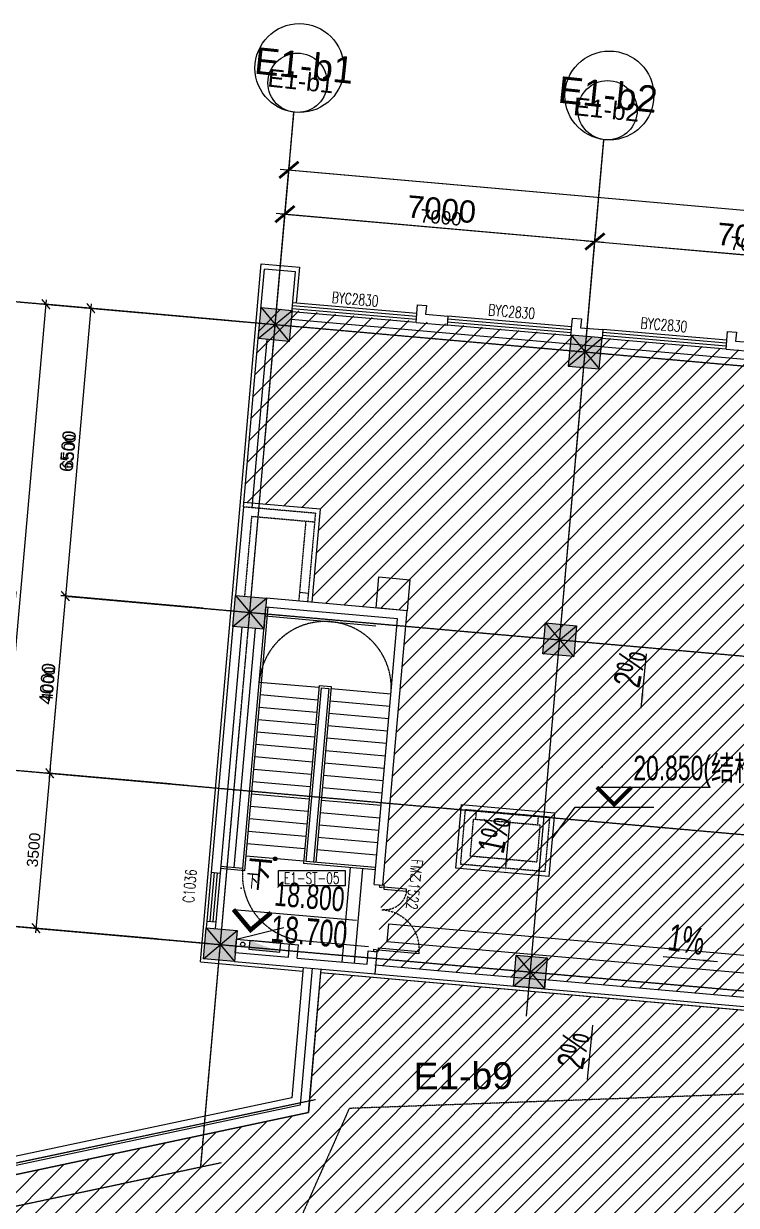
# Model space of a CAD drawing. Header units: millimetres. Extents: x -39175 to 150737, y -15023 to 140542.
# Drawn here: x 16803 to 32836, y 38347 to 64926 of the extents above; entities that cross this region are included whole.
import ezdxf
from ezdxf.enums import TextEntityAlignment as Align

# ---------------------------------------------------------------- set-up
doc = ezdxf.new("R2010")
doc.units = ezdxf.units.MM
doc.header["$LTSCALE"] = 10
for name, pattern in [('DASH', [0.35, 0.25, -0.1]), ('E-RG-1F$0$$0$DOTE', [2.42, 2, -0.2, 0.02, -0.2]), ('E1-RI-5F$0$DASH', [0.35, 0.25, -0.1]), ('E1-RV-5F$0$DASH', [0.35, 0.25, -0.1]), ('E1-RV-5F$0$DASHED2', [0.375, 0.25, -0.125]), ('XRE2$0$HIDDEN', [0.375, 0.25, -0.125])]:
    doc.linetypes.add(name, pattern=pattern)
for name, color, linetype in [('A—墙体', 7, 'Continuous'), ('A—文字索引', 40, 'Continuous'), ('A—楼梯、电梯、栏杆', 50, 'Continuous'), ('A—设备管丼、主管符号', 50, 'Continuous'), ('A—轴线、尺寸', 1, 'Continuous'), ('A—门窗', 135, 'Continuous'), ('E1-RI-5F$0$A-ROOF-DRAN', 175, 'Continuous'), ('E1-RI-5F$0$A-SYMB-DOOR', 13, 'Continuous'), ('E1-RI-5F$0$A-SYMB-DOOR1', 4, 'Continuous'), ('E1-RI-5F$0$A-WALL', 7, 'Continuous'), ('E1-RV-5F$0$A-SYMB', 4, 'Continuous'), ('E1-RV-5F$0$A-SYMB-NUMB-T', 4, 'Continuous'), ('E1-RV-5F$0$J－结构看线', 153, 'Continuous'), ('E1-RV-5F$0$WRV-1-01-N1$0$AUDIT_D_120618114340-341', 1, 'Continuous'), ('I—平面—填充03(灰度)', 250, 'Continuous'), ('I—平面—文字', 40, 'Continuous'), ('I—平面—文字（放大1：100）', 40, 'XRE2$0$HIDDEN'), ('I—平面—标高', 40, 'Continuous'), ('I—平面—消防设施', 10, 'Continuous'), ('I—平面—装饰面层线', 192, 'Continuous'), ('I—平面—门', 22, 'Continuous'), ('轴线100', 1, 'Continuous')]:
    doc.layers.add(name, color=color, linetype=linetype)
doc.layers.add('E1-RV-5F$0$A-DOOR', color=32, linetype='Continuous', lineweight=5)
doc.styles.add('ARIAL', font='arial.ttf')
doc.styles.add('E1-RI-5F$0$$4$XD2008', font='SIMYOU.TTF', dxfattribs={"width": 0.7})
doc.styles.add('E1-RI-5F$0$ECADI-TXT', font='simplex.shx', dxfattribs={"bigfont": 'hztxt.shx'})
doc.styles.add('E1-RI-5F$0$Standard', font='arial.ttf')
doc.styles.add('E1-RI-5F$0$XD2008', font='SIMYOU.TTF', dxfattribs={"width": 0.7})
doc.styles.add('E1-RV-5F$0$ECADI-TXT', font='simplex.shx', dxfattribs={"bigfont": 'hztxt.shx'})
doc.styles.add('XD2008', font='SIMYOU.TTF', dxfattribs={"width": 0.7, "height": 600})
doc.dimstyles.new('200', dxfattribs={"dimscale": 200, "dimtxt": 2.5, "dimasz": 2, "dimexe": 1, "dimexo": 1, "dimgap": 0.8, "dimtad": 1, "dimdec": 0, "dimdsep": 46, "dimtxsty": 'ARIAL', "dimblk1": 'ARCHTICK', "dimblk2": 'ARCHTICK', "dimsah": 1, "dimcen": -0.9, "dimdle": 1, "dimclrd": 256, "dimclre": 256, "dimclrt": 40, "dimaunit": 1, "dimadec": 0, "dimazin": 0, "dimtfac": 0.35, "dimtdec": 0, "dimtix": 1, "dimtmove": 2, "dimatfit": 3, "dimldrblk": 'ARCHTICK', "dimfxl": 0, "dimtvp": 0.8, "dimtolj": 1, "dimtzin": 0, "dimarcsym": 0})
doc.dimstyles.new('副本 100', dxfattribs={"dimscale": 100, "dimtxt": 2.5, "dimasz": 2, "dimexe": 1, "dimexo": 1, "dimgap": 0.8, "dimtad": 1, "dimdec": 0, "dimdsep": 46, "dimtxsty": 'ARIAL', "dimblk1": 'ARCHTICK', "dimblk2": 'ARCHTICK', "dimsah": 1, "dimcen": -0.9, "dimdle": 1, "dimclrd": 256, "dimclre": 256, "dimclrt": 40, "dimaunit": 1, "dimadec": 0, "dimazin": 0, "dimtfac": 0.35, "dimtdec": 0, "dimtix": 1, "dimtmove": 2, "dimatfit": 3, "dimldrblk": 'ARCHTICK', "dimfxl": 0, "dimtvp": 0.8, "dimtolj": 1, "dimtzin": 0, "dimarcsym": 0})

# ---------------------------------------------------------------- blocks, each defined once
blk = doc.blocks.new('E1-RV-5F$0$ECADI-TAG-CODE')
at = {"layer": 'E1-RV-5F$0$A-SYMB-NUMB-T', "color": 1}
blk.add_lwpolyline([(0, 3.5), (15, 3.5), (15, 0), (0, 0)], close=True, dxfattribs=at)
at = {"layer": 'E1-RV-5F$0$A-SYMB-NUMB-T', "style": 'E1-RV-5F$0$ECADI-TXT', "width": 0.7}
blk.add_attdef('CODE', text='', height=2.5, dxfattribs=at).set_placement((7.5, 1.75), align=Align.MIDDLE_CENTER)
blk = doc.blocks.new('E1-RV-5F$0$m1500')
at = {"layer": 'I—平面—门'}
for p, q in [((11840495, -6201812), (11840533, -6201812)), ((11840495, -6201812), (11840495, -6201912)), ((11840495, -6201912), (11840545, -6201912)), ((11840533, -6201862), (11840533, -6201812)), ((11840533, -6201862), (11840545, -6201862)), ((11840545, -6201912), (11840545, -6201862)), ((11841958, -6201862), (11841945, -6201862)), ((11841945, -6201912), (11841945, -6201862)), ((11841995, -6201912), (11841945, -6201912)), ((11841958, -6201862), (11841958, -6201812)), ((11841995, -6201812), (11841958, -6201812)), ((11841995, -6201812), (11841995, -6201912))]:
    blk.add_line(p, q, dxfattribs=at)
for points in [[(11840533, -6200900), (11840533, -6201812), (11840583, -6201812), (11840583, -6200900)], [(11841958, -6201299), (11841958, -6201812), (11841908, -6201812), (11841908, -6201299)]]:
    blk.add_lwpolyline(points, close=True, dxfattribs=at)
at = {"layer": 'I—平面—门', "color": 8, "linetype": 'DASH', "ltscale": 20}
for centre, radius, start, end in [((11840558, -6201787), 888, 358.3865, 88.3865), ((11841933, -6201787), 489, 92.9807, 182.9807)]:
    blk.add_arc(centre, radius, start, end, dxfattribs=at)
blk = doc.blocks.new('E1-RV-5F$0$3')
at = {"layer": 'E1-RV-5F$0$WRV-1-01-N1$0$AUDIT_D_120618114340-341'}
h = blk.add_hatch(color=256, dxfattribs=at)
edge = h.paths.add_edge_path()
edge.add_arc((10773785, -7567737), 20, 138.7891, 318.7891, ccw=False)
edge.add_arc((10773785, -7567737), 20, -41.2109, 138.7891, ccw=False)
blk.add_lwpolyline([(10773800, -7567750, -1), (10773770, -7567724, -1)], format="xyb", close=True, dxfattribs=at)
blk = doc.blocks.new('E-COLS-F5')
at = {"layer": 'I—平面—填充03(灰度)'}
for points in [[(11731058, -6148406), (11731755, -6148468), (11731693, -6149165), (11730996, -6149103)], [(11738030, -6149023), (11738728, -6149084), (11738666, -6149782), (11737969, -6149720)], [(11730485, -6154881), (11731183, -6154943), (11731121, -6155640), (11730424, -6155578)], [(11737458, -6155497), (11738155, -6155559), (11738094, -6156256), (11737396, -6156195)], [(11729825, -6162352), (11730522, -6162413), (11730460, -6163111), (11729763, -6163049)], [(11736798, -6162968), (11737495, -6163030), (11737433, -6163727), (11736736, -6163666)]]:
    blk.add_hatch(color=18, dxfattribs=at).paths.add_polyline_path(points)
at = {"layer": 'A—墙体'}
for points in [[(11731058, -6148406), (11731755, -6148468), (11731693, -6149165), (11730996, -6149103)], [(11730485, -6154881), (11731183, -6154943), (11731121, -6155640), (11730424, -6155578)], [(11737458, -6155497), (11738155, -6155559), (11738094, -6156256), (11737396, -6156195)], [(11729825, -6162352), (11730522, -6162413), (11730460, -6163111), (11729763, -6163049)], [(11736798, -6162968), (11737495, -6163030), (11737433, -6163727), (11736736, -6163666)]]:
    blk.add_lwpolyline(points, close=True, dxfattribs=at)
blk = doc.blocks.new('E1-RI-5F$0$ECADI-TAG-DOOR')
blk = doc.blocks.new('E1-RI-5F$0$XFX-BX')
blk.add_lwpolyline([(0, 0), (0, 200), (700, 200), (700, 0)], close=True)
blk.add_solid([(0, 0), (0, 0), (700, 0), (700, 200)])
blk = doc.blocks.new('E1-RI-5F$0$ECADI-TAG-HGHT（国标）')
at = {"color": 1}
blk.add_line((-2.12, 2.12), (11.77, 2.12), dxfattribs=at)
at = {"color": 1, "const_width": 0.5}
blk.add_lwpolyline([(-2.12, 2.12), (0, 0), (2.12, 2.12)], dxfattribs=at)
at = {"color": 1}
blk.add_point((-1.48, 4.6), dxfattribs=at)
at = {"style": 'E1-RI-5F$0$XD2008', "width": 0.7}
blk.add_attdef('FL', text='', height=3, dxfattribs=at).set_placement((-2.69, 2.97), align=Align.RIGHT)
for tag, p in [('F.F.L.', (2.28, 2.97)), ('T.O.S.', (2.28, -1.1))]:
    blk.add_attdef(tag, p, '', height=3, dxfattribs=at)
blk = doc.blocks.new('E1-RI-5F$0$$0$ECADI-TAG-HGHT_国标_')
at = {"color": 1}
blk.add_line((-2.12, 2.12), (11.77, 2.12), dxfattribs=at)
at = {"color": 1, "const_width": 0.5}
blk.add_lwpolyline([(-2.12, 2.12), (0, 0), (2.12, 2.12)], dxfattribs=at)
at = {"color": 1}
blk.add_point((-1.48, 4.6), dxfattribs=at)
at = {"style": 'E1-RI-5F$0$$4$XD2008', "width": 0.7}
blk.add_attdef('FL', text='', height=3, dxfattribs=at).set_placement((-2.69, 2.97), align=Align.RIGHT)
for tag, p in [('F.F.L.', (2.28, 2.97)), ('T.O.S.', (2.28, -1.1))]:
    blk.add_attdef(tag, p, '', height=3, dxfattribs=at)
blk = doc.blocks.new('E1-RI-5F$0$$DDT_AUDIT_GENERATED_(0)')
at = {"style": 'E1-RI-5F$0$Standard'}
blk.add_text('$DDT_AUDIT_GENERATED_(0)', height=1, dxfattribs=at).set_placement((0, 0))
blk = doc.blocks.new('_ArchTick')
at = {"color": 0, "linetype": 'ByBlock', "const_width": 0.15}
blk.add_lwpolyline([(-0.5, -0.5), (0.5, 0.5)], dxfattribs=at)
blk = doc.blocks.new('*D4616')
at = {"layer": 'A—轴线、尺寸', "linetype": 'ByBlock', "lineweight": -2}
for p, q in [((22258, 55862), (22698, 60842)), ((22482, 60660), (29853, 60008)), ((29231, 55245), (29671, 60225))]:
    blk.add_line(p, q, dxfattribs=at)
at = {"layer": 'Defpoints', "color": 0, "linetype": 'ByBlock'}
for p in [(29654, 60026), (22241, 55662), (29213, 55046)]:
    blk.add_point(p, dxfattribs=at)
at = {"layer": 'A—轴线、尺寸', "linetype": 'ByBlock', "lineweight": -2, "xscale": 400, "yscale": 400, "zscale": 400}
for p, rotation in [((22681, 60642), 174.9478286030163), ((29654, 60026), 354.9478286030162)]:
    blk.add_blockref('_ArchTick', p, dxfattribs=dict(at, rotation=rotation))
at = {"layer": 'A—轴线、尺寸', "color": 40, "linetype": 'ByBlock', "insert": (26204, 60748), "char_height": 500, "attachment_point": 5, "rotation": 354.9478, "style": 'ARIAL'}
blk.add_mtext('\\A1;7000', dxfattribs=at)
blk = doc.blocks.new('*D4637')
at = {"layer": 'A—轴线、尺寸', "linetype": 'ByBlock', "lineweight": -2}
for p, q in [((29231, 55245), (29671, 60225)), ((29454, 60044), (36826, 59392)), ((36204, 54629), (36644, 59609))]:
    blk.add_line(p, q, dxfattribs=at)
at = {"layer": 'Defpoints', "color": 0, "linetype": 'ByBlock'}
for p in [(36626, 59410), (29213, 55046), (36186, 54429)]:
    blk.add_point(p, dxfattribs=at)
at = {"layer": 'A—轴线、尺寸', "linetype": 'ByBlock', "lineweight": -2, "xscale": 400, "yscale": 400, "zscale": 400}
for p, rotation in [((29654, 60026), 174.9478286030163), ((36626, 59410), 354.9478286030162)]:
    blk.add_blockref('_ArchTick', p, dxfattribs=dict(at, rotation=rotation))
at = {"layer": 'A—轴线、尺寸', "color": 40, "linetype": 'ByBlock', "insert": (33177, 60132), "char_height": 500, "attachment_point": 5, "rotation": 354.9478, "style": 'ARIAL'}
blk.add_mtext('\\A1;7000', dxfattribs=at)
blk = doc.blocks.new('*D4643')
at = {"layer": 'A—轴线、尺寸', "linetype": 'ByBlock', "lineweight": -2}
for p, q in [((22216, 55363), (22788, 61838)), ((22571, 61656), (68293, 57614)), ((67539, 51356), (68111, 57831))]:
    blk.add_line(p, q, dxfattribs=at)
at = {"layer": 'Defpoints', "color": 0, "linetype": 'ByBlock'}
for p in [(68093, 57632), (22198, 55164), (67521, 51157)]:
    blk.add_point(p, dxfattribs=at)
at = {"layer": 'A—轴线、尺寸', "linetype": 'ByBlock', "lineweight": -2, "xscale": 400, "yscale": 400, "zscale": 400}
for p, rotation in [((22770, 61638), 174.9478286030163), ((68093, 57632), 354.9478286030162)]:
    blk.add_blockref('_ArchTick', p, dxfattribs=dict(at, rotation=rotation))
at = {"layer": 'A—轴线、尺寸', "color": 40, "linetype": 'ByBlock', "insert": (45468, 60049), "char_height": 500, "attachment_point": 5, "rotation": 354.9478, "style": 'ARIAL'}
blk.add_mtext('\\A1;45500', dxfattribs=at)
blk = doc.blocks.new('*D4691')
at = {"layer": 'A—轴线、尺寸', "linetype": 'ByBlock', "lineweight": -2}
for p, q in [((17399, 48166), (17073, 44480)), ((20109, 47826), (17291, 48075)), ((19801, 44340), (16982, 44589))]:
    blk.add_line(p, q, dxfattribs=at)
at = {"layer": 'Defpoints', "color": 0, "linetype": 'ByBlock'}
for p in [(20208, 47817), (17082, 44580), (19900, 44331)]:
    blk.add_point(p, dxfattribs=at)
at = {"layer": 'A—轴线、尺寸', "linetype": 'ByBlock', "lineweight": -2, "xscale": 200, "yscale": 200, "zscale": 200}
for p, rotation in [((17390, 48066), 84.947828603856), ((17082, 44580), 264.947828603856)]:
    blk.add_blockref('_ArchTick', p, dxfattribs=dict(at, rotation=rotation))
at = {"layer": 'A—轴线、尺寸', "color": 40, "linetype": 'ByBlock', "insert": (17029, 46341), "char_height": 250, "attachment_point": 5, "rotation": 84.9478, "style": 'ARIAL'}
blk.add_mtext('\\A1;3500', dxfattribs=at)
blk = doc.blocks.new('*D4692')
at = {"layer": 'A—轴线、尺寸', "linetype": 'ByBlock', "lineweight": -2}
for p, q in [((17312, 58714), (16062, 44570)), ((22163, 58185), (17204, 58624)), ((20930, 44240), (15971, 44678))]:
    blk.add_line(p, q, dxfattribs=at)
at = {"layer": 'Defpoints', "color": 0, "linetype": 'ByBlock'}
for p in [(22263, 58176), (16071, 44669), (21030, 44231)]:
    blk.add_point(p, dxfattribs=at)
at = {"layer": 'A—轴线、尺寸', "linetype": 'ByBlock', "lineweight": -2, "xscale": 200, "yscale": 200, "zscale": 200}
for p, rotation in [((17304, 58615), 84.947828603856), ((16071, 44669), 264.947828603856)]:
    blk.add_blockref('_ArchTick', p, dxfattribs=dict(at, rotation=rotation))
at = {"layer": 'A—轴线、尺寸', "color": 40, "linetype": 'ByBlock', "insert": (16480, 51660), "char_height": 250, "attachment_point": 5, "rotation": 84.9478, "style": 'ARIAL'}
blk.add_mtext('\\A1;14000', dxfattribs=at)
blk = doc.blocks.new('*D4732')
at = {"layer": 'A—轴线、尺寸', "linetype": 'ByBlock', "lineweight": -2}
for p, q in [((18324, 58625), (17734, 51951)), ((21417, 58251), (18215, 58534)), ((20844, 51776), (17643, 52060))]:
    blk.add_line(p, q, dxfattribs=at)
at = {"layer": 'Defpoints', "color": 0, "linetype": 'ByBlock'}
for p in [(21516, 58242), (17742, 52051), (20944, 51768)]:
    blk.add_point(p, dxfattribs=at)
at = {"layer": 'A—轴线、尺寸', "linetype": 'ByBlock', "lineweight": -2, "xscale": 200, "yscale": 200, "zscale": 200}
for p, rotation in [((18315, 58525), 84.947828603856), ((17742, 52051), 264.947828603856)]:
    blk.add_blockref('_ArchTick', p, dxfattribs=dict(at, rotation=rotation))
at = {"layer": 'A—轴线、尺寸', "color": 40, "linetype": 'ByBlock', "insert": (17822, 55306), "char_height": 250, "attachment_point": 5, "rotation": 84.9478, "style": 'ARIAL'}
blk.add_mtext('\\A1;6500', dxfattribs=at)
blk = doc.blocks.new('*D4733')
at = {"layer": 'A—轴线、尺寸', "linetype": 'ByBlock', "lineweight": -2}
for p, q in [((17751, 52150), (17381, 47967)), ((20844, 51776), (17643, 52060)), ((20492, 47792), (17291, 48075))]:
    blk.add_line(p, q, dxfattribs=at)
at = {"layer": 'Defpoints', "color": 0, "linetype": 'ByBlock'}
for p in [(20944, 51768), (17390, 48066), (20592, 47783)]:
    blk.add_point(p, dxfattribs=at)
at = {"layer": 'A—轴线、尺寸', "linetype": 'ByBlock', "lineweight": -2, "xscale": 200, "yscale": 200, "zscale": 200}
for p, rotation in [((17742, 52051), 84.947828603856), ((17390, 48066), 264.947828603856)]:
    blk.add_blockref('_ArchTick', p, dxfattribs=dict(at, rotation=rotation))
at = {"layer": 'A—轴线、尺寸', "color": 40, "linetype": 'ByBlock', "insert": (17360, 50077), "char_height": 250, "attachment_point": 5, "rotation": 84.9478, "style": 'ARIAL'}
blk.add_mtext('\\A1;4000', dxfattribs=at)
blk = doc.blocks.new('*D4813')
at = {"layer": 'Defpoints', "color": 0}
for p in [(-225760, 63052), (-233174, 58688), (-226201, 58071)]:
    blk.add_point(p, dxfattribs=at)
at = {"layer": '轴线100', "lineweight": -2}
for p, q in [((-233165, 58788), (-232724, 63768)), ((-232833, 63677), (-225661, 63043)), ((-226192, 58171), (-225752, 63151))]:
    blk.add_line(p, q, dxfattribs=at)
at = {"layer": '轴线100', "lineweight": -2, "xscale": 200, "yscale": 200, "zscale": 200}
for p, rotation in [((-232733, 63668), 174.9478286061548), ((-225760, 63052), 354.9478286061549)]:
    blk.add_blockref('_ArchTick', p, dxfattribs=dict(at, rotation=rotation))
at = {"layer": '轴线100', "color": 40, "insert": (-229226, 63592), "char_height": 300, "attachment_point": 5, "rotation": 354.9478, "style": 'ARIAL'}
blk.add_mtext('\\A1;7000', dxfattribs=at)
blk = doc.blocks.new('*D4833')
at = {"layer": 'Defpoints', "color": 0}
for p in [(-218788, 62435), (-226201, 58071), (-219228, 57455)]:
    blk.add_point(p, dxfattribs=at)
at = {"layer": '轴线100', "lineweight": -2}
for p, q in [((-226192, 58171), (-225752, 63151)), ((-225860, 63060), (-218688, 62426)), ((-219219, 57555), (-218779, 62535))]:
    blk.add_line(p, q, dxfattribs=at)
at = {"layer": '轴线100', "lineweight": -2, "xscale": 200, "yscale": 200, "zscale": 200}
for p, rotation in [((-225760, 63052), 174.9478286061548), ((-218788, 62435), 354.9478286061549)]:
    blk.add_blockref('_ArchTick', p, dxfattribs=dict(at, rotation=rotation))
at = {"layer": '轴线100', "color": 40, "insert": (-222253, 62976), "char_height": 300, "attachment_point": 5, "rotation": 354.9478, "style": 'ARIAL'}
blk.add_mtext('\\A1;7000', dxfattribs=at)
blk = doc.blocks.new('*D4839')
at = {"layer": 'Defpoints', "color": 0}
for p in [(-187321, 60657), (-233216, 58190), (-187893, 54183)]:
    blk.add_point(p, dxfattribs=at)
at = {"layer": '轴线100', "lineweight": -2}
for p, q in [((-233207, 58289), (-232635, 64764)), ((-232743, 64673), (-187221, 60648)), ((-187884, 54282), (-187312, 60757))]:
    blk.add_line(p, q, dxfattribs=at)
at = {"layer": '轴线100', "lineweight": -2, "xscale": 200, "yscale": 200, "zscale": 200}
for p, rotation in [((-232644, 64664), 174.9478286061548), ((-187321, 60657), 354.9478286061549)]:
    blk.add_blockref('_ArchTick', p, dxfattribs=dict(at, rotation=rotation))
at = {"layer": '轴线100', "color": 40, "insert": (-209962, 62893), "char_height": 300, "attachment_point": 5, "rotation": 354.9478, "style": 'ARIAL'}
blk.add_mtext('\\A1;45500', dxfattribs=at)
blk = doc.blocks.new('*D4772')
at = {"layer": 'Defpoints', "color": 0}
for p in [(-235206, 50843), (-238332, 47605), (-235514, 47356)]:
    blk.add_point(p, dxfattribs=at)
at = {"layer": '轴线100', "lineweight": -2}
for p, q in [((-238015, 51191), (-238341, 47506)), ((-235305, 50851), (-238123, 51101)), ((-235613, 47365), (-238432, 47614))]:
    blk.add_line(p, q, dxfattribs=at)
at = {"layer": '轴线100', "lineweight": -2, "xscale": 200, "yscale": 200, "zscale": 200}
for p, rotation in [((-238024, 51092), 84.94782860217653), ((-238332, 47605), 264.9478286021765)]:
    blk.add_blockref('_ArchTick', p, dxfattribs=dict(at, rotation=rotation))
at = {"layer": '轴线100', "color": 40, "insert": (-238385, 49367), "char_height": 250, "attachment_point": 5, "rotation": 84.9478, "style": 'ARIAL'}
blk.add_mtext('\\A1;3500', dxfattribs=at)
blk = doc.blocks.new('*D4773')
at = {"layer": 'Defpoints', "color": 0}
for p in [(-233151, 61202), (-239343, 47695), (-234384, 47256)]:
    blk.add_point(p, dxfattribs=at)
at = {"layer": '轴线100', "lineweight": -2}
for p, q in [((-238102, 61740), (-239352, 47595)), ((-233251, 61211), (-238210, 61649)), ((-234484, 47265), (-239443, 47704))]:
    blk.add_line(p, q, dxfattribs=at)
at = {"layer": '轴线100', "lineweight": -2, "xscale": 200, "yscale": 200, "zscale": 200}
for p, rotation in [((-238110, 61640), 84.94782860217653), ((-239343, 47695), 264.9478286021765)]:
    blk.add_blockref('_ArchTick', p, dxfattribs=dict(at, rotation=rotation))
at = {"layer": '轴线100', "color": 40, "insert": (-238959, 54688), "char_height": 300, "attachment_point": 5, "rotation": 84.9478, "style": 'ARIAL'}
blk.add_mtext('\\A1;14000', dxfattribs=at)
blk = doc.blocks.new('*D4811')
at = {"layer": 'Defpoints', "color": 0}
for p in [(-233898, 61268), (-237672, 55076), (-234470, 54793)]:
    blk.add_point(p, dxfattribs=at)
at = {"layer": '轴线100', "lineweight": -2}
for p, q in [((-237090, 61651), (-237680, 54977)), ((-233997, 61277), (-237199, 61560)), ((-234570, 54802), (-237771, 55085))]:
    blk.add_line(p, q, dxfattribs=at)
at = {"layer": '轴线100', "lineweight": -2, "xscale": 200, "yscale": 200, "zscale": 200}
for p, rotation in [((-237099, 61551), 84.94782860217653), ((-237672, 55076), 264.9478286021765)]:
    blk.add_blockref('_ArchTick', p, dxfattribs=dict(at, rotation=rotation))
at = {"layer": '轴线100', "color": 40, "insert": (-237618, 58334), "char_height": 300, "attachment_point": 5, "rotation": 84.9478, "style": 'ARIAL'}
blk.add_mtext('\\A1;6500', dxfattribs=at)
blk = doc.blocks.new('*D4812')
at = {"layer": 'Defpoints', "color": 0}
for p in [(-234470, 54793), (-238024, 51092), (-234822, 50809)]:
    blk.add_point(p, dxfattribs=at)
at = {"layer": '轴线100', "lineweight": -2}
for p, q in [((-237663, 55176), (-238033, 50992)), ((-234570, 54802), (-237771, 55085)), ((-234922, 50818), (-238123, 51101))]:
    blk.add_line(p, q, dxfattribs=at)
at = {"layer": '轴线100', "lineweight": -2, "xscale": 200, "yscale": 200, "zscale": 200}
for p, rotation in [((-237672, 55076), 84.94782860217653), ((-238024, 51092), 264.9478286021765)]:
    blk.add_blockref('_ArchTick', p, dxfattribs=dict(at, rotation=rotation))
at = {"layer": '轴线100', "color": 40, "insert": (-238080, 53105), "char_height": 300, "attachment_point": 5, "rotation": 84.9478, "style": 'ARIAL'}
blk.add_mtext('\\A1;4000', dxfattribs=at)
blk = doc.blocks.new('A$C1C9D1350')
at = {"layer": '轴线100', "linetype": 'E-RG-1F$0$$0$DOTE'}
for p, q in [((-234627.8, 42230.5), (-232530, 65959.1)), ((-227300.2, 45626.3), (-225557.2, 65342.6)), ((-239042.4, 61722.8), (-181761.4, 56658.8)), ((-237609.8, 55070.8), (-219578.9, 53476.8)), ((-239967, 51263.6), (-182686.1, 46199.6)), ((-240275.2, 47777.2), (-182994.3, 42713.2)), ((-232045.3, 43748.2), (-276658.9, 34303.8)), ((-234164, 42328.7), (-276463.3, 33374.2))]:
    blk.add_line(p, q, dxfattribs=at)
at = {"layer": '轴线100', "linetype": 'ByBlock'}
for p, q in [((-232776, 63176.3), (-232530, 65959.1)), ((-225803.2, 62559.8), (-225557.2, 65342.6))]:
    blk.add_line(p, q, dxfattribs=at)
for centre in [(-232447.8, 66620.7), (-225475, 66004.2)]:
    blk.add_circle(centre, 666.7, dxfattribs=at)
at = {"layer": '轴线100', "color": 40, "style": 'ARIAL'}
for s, p in [('E1-b1', (-232374.8, 66660.4)), ('E1-b2', (-225497.3, 66019.5))]:
    blk.add_text(s, height=400, rotation=354, dxfattribs=at).set_placement(p, align=Align.MIDDLE_CENTER)
at = {"layer": '轴线100'}
for base, p1, p2, angle, picture, middle in [((-187320.6, 60657.2), (-233216.2, 58189.7), (-187892.9, 54182.8), 174.94783, '*D4839', (-209961.6, 62892.9)), ((-225760.4, 63051.6), (-233173.5, 58687.9), (-226200.7, 58071.5), 174.94783, '*D4813', (-229226.3, 63592.1)), ((-218787.6, 62435.2), (-226200.7, 58071.5), (-219227.9, 57455), 174.94783, '*D4833', (-222253.5, 62975.7)), ((-239343.3, 47694.8), (-233151.3, 61202), (-234384.2, 47256.4), 84.94783, '*D4773', (-238959.2, 54688.2)), ((-237671.6, 55076.3), (-233897.7, 61268), (-234470.1, 54793.3), 84.94783, '*D4811', (-237617.6, 58334.2)), ((-238023.8, 51091.8), (-234470.1, 54793.3), (-234822.3, 50808.8), 84.94783, '*D4812', (-238080, 53104.6))]:
    dim = blk.add_linear_dim(base=base, p1=p1, p2=p2, angle=angle, dimstyle='副本 100', override={"dimtxt": 3}, dxfattribs=at)
    dim.commit()
    dim.dimension.update_dxf_attribs({"geometry": picture, "text_midpoint": middle})
dim = blk.add_linear_dim(base=(-238332.1, 47605.4), p1=(-235205.6, 50842.7), p2=(-235513.8, 47356.3), angle=84.94783, dimstyle='副本 100', dxfattribs=at)
dim.commit()
dim.dimension.update_dxf_attribs({"geometry": '*D4772', "text_midpoint": (-238384.9, 49366.9)})

msp = doc.modelspace()

# ---------------------------------------------------------------- hatches: boundary and pattern name
h = msp.add_hatch()
h.set_pattern_fill('ANSI31', color=8, scale=100, style=0)
edge = h.paths.add_edge_path()
edge.add_line((36089.9, 57306.6), (22144.3, 58539.5))
edge.add_line((22144.3, 58539.5), (21756.8, 54155))
edge.add_line((21756.8, 54155), (23474.6, 54003.1))
edge.add_line((23474.6, 54003.1), (23289.6, 51911.3))
edge.add_line((23289.6, 51911.3), (25431.7, 51721.9))
edge.add_line((25431.7, 51721.9), (24727.2, 43753))
edge.add_line((24727.2, 43753), (34812.9, 42861.3))
edge.add_line((34812.9, 42861.3), (34856.9, 43359.4))
edge.add_line((34856.9, 43359.4), (35355, 43315.4))
edge.add_line((35355, 43315.4), (36526.3, 56563.7))
edge.add_line((36526.3, 56563.7), (36028.1, 56607.7))
edge.add_line((36028.1, 56607.7), (36088.1, 57305.1))
h = msp.add_hatch()
h.set_pattern_fill('ANSI31', color=8, scale=100, style=0)
h.paths.add_polyline_path([(10150.3, 23511.6), (9460.7, 26769.3), (9715.1, 26823.2), (9358.9, 28505.9), (9104.5, 28452), (8814.5, 29821.7), (15271.5, 31188.6), (13932.3, 38239), (14030.1, 38259.7), (13983.5, 38480), (23209.6, 40433.1), (23487.9, 43581.4), (35565.3, 42513.7), (35638.3, 43340.5), (62752.5, 40943.4), (62437.7, 37418.5), (61469.2, 37419.7), (61467.6, 36080.6), (61285.6, 36068.8), (61456.6, 26775.9), (27092.8, 26809.2), (26493.8, 26767), (10191.8, 23316)])

# ---------------------------------------------------------------- linework, layer by layer
msp.add_lwpolyline([(10150.3, 23511.6), (9460.7, 26769.3), (9715.1, 26823.2), (9358.9, 28505.9), (9104.5, 28452), (8814.5, 29821.7), (15271.5, 31188.6), (13932.3, 38239), (14030.1, 38259.7), (13983.5, 38480), (23209.6, 40433.1), (23487.9, 43581.4), (35565.3, 42513.7), (35638.3, 43340.5), (62752.5, 40943.4), (62437.7, 37418.5), (61469.2, 37419.7), (61467.6, 36080.6), (61285.6, 36068.8), (61456.6, 26775.9), (27092.8, 26809.2), (26493.8, 26767), (10191.8, 23316)], close=True)
at = {"layer": 'A—墙体'}
for p, q in [((21748, 54055.4), (21571.9, 52063.1)), ((25431.7, 51721.9), (22269, 52001.5)), ((25431.7, 51721.9), (22269, 52001.5)), ((25214.8, 51540.3), (22251.4, 51802.3)), ((25214.8, 51540.3), (22251.4, 51802.3)), ((24885.7, 45546), (25431.7, 51721.9)), ((24885.7, 45546), (25431.7, 51721.9)), ((21510.1, 51365.9), (21021.3, 45837.4)), ((21510.1, 51365.9), (21021.3, 45837.4)), ((21709.3, 51348.2), (21220.6, 45819.8)), ((21709.3, 51348.2), (21220.6, 45819.8)), ((24686.5, 45563.6), (25214.8, 51540.3)), ((24686.5, 45563.6), (25214.8, 51540.3)), ((21021.3, 45837.4), (21220.6, 45819.8)), ((21021.3, 45837.4), (21220.6, 45819.8)), ((24686.5, 45563.6), (24885.7, 45546)), ((24686.5, 45563.6), (24885.7, 45546)), ((20924.5, 44741.7), (20911.3, 44592.3)), ((20924.5, 44741.7), (20911.3, 44592.3)), ((20924.5, 44741.7), (21123.7, 44724.1)), ((20924.5, 44741.7), (21123.7, 44724.1)), ((21123.7, 44724.1), (21110.5, 44574.7)), ((21123.7, 44724.1), (21110.5, 44574.7)), ((21564.5, 44032.6), (21590.9, 44331.4)), ((21564.5, 44032.6), (21590.9, 44331.4)), ((21590.9, 44331.4), (22985.5, 44208.1)), ((21590.9, 44331.4), (22985.5, 44208.1)), ((21590.9, 44331.4), (22985.5, 44208.1)), ((21590.9, 44331.4), (22985.5, 44208.1)), ((22759.9, 43926.9), (22786.3, 44225.7)), ((22759.9, 43926.9), (22786.3, 44225.7)), ((22959.1, 43909.3), (22985.5, 44208.1)), ((22959.1, 43909.3), (22985.5, 44208.1)), ((21564.5, 44032.6), (22759.9, 43926.9)), ((21564.5, 44032.6), (22759.9, 43926.9)), ((22959.1, 43909.3), (24528, 43770.6)), ((22959.1, 43909.3), (24528, 43770.6)), ((24528, 43770.6), (24554.4, 44069.4)), ((24528, 43770.6), (24554.4, 44069.4)), ((24554.4, 44069.4), (24554.4, 44069.4)), ((24554.4, 44069.4), (24753.6, 44051.8)), ((24554.4, 44069.4), (24554.4, 44069.4)), ((24554.4, 44069.4), (24753.6, 44051.8)), ((24709.6, 43553.8), (24753.6, 44051.8)), ((24709.6, 43553.8), (24753.6, 44051.8)), ((21546.9, 43833.4), (24709.6, 43553.8)), ((21546.9, 43833.4), (24709.6, 43553.8)), ((24702.3, 43755.2), (26694.5, 43579.1)), ((24684.7, 43556), (26676.8, 43379.8)), ((26676.8, 43379.8), (28519.7, 43216.9)), ((26694.5, 43579.1), (28537.4, 43416.1)), ((27491.5, 43508.6), (27491.4, 43508.6)), ((28519.7, 43216.9), (28537.4, 43416.1)), ((34812.8, 42860.6), (28537.4, 43417.1)), ((28519.8, 43217.8), (35143.8, 42630.5))]:
    msp.add_line(p, q, dxfattribs=at)
for points in [[(29116.9, 57921.4), (29055.3, 57224.2), (29752.6, 57162.5), (29814.2, 57859.8), (29116.9, 57921.4)], [(24796, 52480.8), (25493.3, 52419.2), (25431.7, 51721.9), (24734.4, 51783.5), (24796, 52480.8)]]:
    msp.add_lwpolyline(points, dxfattribs=at)
at = {"layer": 'A—楼梯、电梯、栏杆'}
for p, q in [((21732, 45926.6), (22251.4, 51802.3)), ((21732, 45926.6), (22251.4, 51802.3)), ((21777.4, 45872.4), (22301.2, 51797.9)), ((21777.4, 45872.4), (22301.2, 51797.9)), ((23446.1, 49991.1), (22101.4, 50110.3)), ((23446.1, 49991.1), (22101.4, 50110.3)), ((23450.6, 50040.9), (23095.5, 46036.6)), ((23450.6, 50040.9), (23095.5, 46036.6)), ((23495.9, 49986.7), (23149.7, 46082)), ((23495.9, 49986.7), (23149.7, 46082)), ((23670.3, 49971.2), (23324.1, 46066.5)), ((23670.3, 49971.2), (23324.1, 46066.5)), ((23724.5, 50016.6), (23373.9, 46062.1)), ((23724.5, 50016.6), (23373.9, 46062.1)), ((23450.6, 50040.9), (23724.5, 50016.6)), ((23450.6, 50040.9), (23724.5, 50016.6)), ((23495.9, 49986.7), (23670.3, 49971.2)), ((23495.9, 49986.7), (23670.3, 49971.2)), ((23421.4, 49712.2), (22127, 49827)), ((23421.4, 49712.2), (22127, 49827)), ((25064.8, 49847.5), (23720.1, 49966.8)), ((25064.8, 49847.5), (23720.1, 49966.8)), ((23396.7, 49433.3), (22102.3, 49548.1)), ((23396.7, 49433.3), (22102.3, 49548.1)), ((25040.1, 49568.6), (23695.3, 49687.9)), ((25040.1, 49568.6), (23695.3, 49687.9)), ((23371.9, 49154.4), (22077.7, 49269.2)), ((23371.9, 49154.4), (22077.7, 49269.2)), ((25015.3, 49289.7), (23670.6, 49409)), ((25015.3, 49289.7), (23670.6, 49409)), ((23347.2, 48875.5), (22053, 48990.2)), ((23347.2, 48875.5), (22053, 48990.2)), ((24990.6, 49010.8), (23645.9, 49130.1)), ((24990.6, 49010.8), (23645.9, 49130.1)), ((23322.5, 48596.6), (22028.3, 48711.3)), ((23322.5, 48596.6), (22028.3, 48711.3)), ((24965.9, 48731.9), (23621.2, 48851.2)), ((24965.9, 48731.9), (23621.2, 48851.2)), ((23297.7, 48317.7), (22003.7, 48432.4)), ((23297.7, 48317.7), (22003.7, 48432.4)), ((24941.1, 48453), (23596.4, 48572.3)), ((24941.1, 48453), (23596.4, 48572.3)), ((23273, 48038.8), (21979, 48153.5)), ((23273, 48038.8), (21979, 48153.5)), ((24916.4, 48174.1), (23571.7, 48293.4)), ((24916.4, 48174.1), (23571.7, 48293.4)), ((23248.3, 47759.9), (21954.4, 47874.6)), ((23248.3, 47759.9), (21954.4, 47874.6)), ((24891.7, 47895.2), (23547, 48014.5)), ((24891.7, 47895.2), (23547, 48014.5)), ((23223.5, 47480.9), (21929.7, 47595.7)), ((23223.5, 47480.9), (21929.7, 47595.7)), ((24867.9, 47616.2), (23522.2, 47735.5)), ((24867.9, 47616.2), (23522.2, 47735.5)), ((23198.8, 47202), (21905.1, 47316.8)), ((23198.8, 47202), (21905.1, 47316.8)), ((24843.3, 47337.3), (23497.5, 47456.6)), ((24843.3, 47337.3), (23497.5, 47456.6)), ((24817.5, 47058.5), (23472.8, 47177.7)), ((24817.5, 47058.5), (23472.8, 47177.7)), ((23174.1, 46923.1), (21880.4, 47037.9)), ((23174.1, 46923.1), (21880.4, 47037.9)), ((24792.7, 46779.6), (23448.1, 46898.8)), ((24792.7, 46779.6), (23448.1, 46898.8)), ((23149.3, 46644.2), (21855.7, 46758.9)), ((23149.3, 46644.2), (21855.7, 46758.9)), ((24768, 46500.7), (23423.3, 46619.9)), ((24768, 46500.7), (23423.3, 46619.9)), ((23124.6, 46365.3), (21831.1, 46480)), ((23124.6, 46365.3), (21831.1, 46480)), ((24743.3, 46221.8), (23398.6, 46341)), ((24743.3, 46221.8), (23398.6, 46341)), ((23099.9, 46086.4), (21806.4, 46201.1)), ((23099.9, 46086.4), (21806.4, 46201.1)), ((24715.6, 45892.9), (23095.5, 46036.6)), ((24715.6, 45892.9), (23095.5, 46036.6)), ((24720, 45942.7), (23149.7, 46082)), ((24720, 45942.7), (23149.7, 46082)), ((21777.4, 45872.4), (21229.5, 45920.8)), ((21777.4, 45872.4), (21229.5, 45920.8)), ((21732, 45926.6), (21233.9, 45970.6)), ((21732, 45926.6), (21233.9, 45970.6)), ((23970.1, 43819.9), (24157.8, 45942.4)), ((23970.1, 43819.9), (24157.8, 45942.4)), ((24249.1, 43795.2), (24436.7, 45917.7)), ((24249.1, 43795.2), (24436.7, 45917.7))]:
    msp.add_line(p, q, dxfattribs=at)
at = {"layer": 'A—楼梯、电梯、栏杆', "linetype": 'E1-RV-5F$0$DASH', "ltscale": 1000}
msp.add_line((23067.8, 44303.8), (24563.4, 44171.5), dxfattribs=at)
msp.add_line((23067.8, 44303.8), (24563.4, 44171.5), dxfattribs=at)
at = {"layer": 'A—楼梯、电梯、栏杆'}
msp.add_lwpolyline([(22465.8, 46142.6, 0, 0, 0), (22880.7, 50833.4, 0, 0, 0), (24474.4, 50692.5, 0, 0, 0), (24071.8, 46150.8, 40, 0, 0), (24058.6, 46001.4, 0, 0, 0)], format="xyseb", dxfattribs=at)
msp.add_lwpolyline([(22465.8, 46142.6, 0, 0, 0), (22880.7, 50833.4, 0, 0, 0), (24474.4, 50692.5, 0, 0, 0), (24071.8, 46150.8, 40, 0, 0), (24058.6, 46001.4, 0, 0, 0)], format="xyseb", dxfattribs=at)
at = {"layer": 'A—楼梯、电梯、栏杆', "linetype": 'E1-RV-5F$0$DASH'}
for centre, radius, start, end in [((23584.2, 49991.3), 1487.6, 354.45966, 175.436), ((23584.2, 49991.3), 1487.6, 354.45966, 175.436), ((23201.5, 45775.1), 1477.4, 174.11192, 264.80487), ((23201.5, 45775.1), 1477.4, 174.11192, 264.80487)]:
    msp.add_arc(centre, radius, start, end, dxfattribs=at)
at = {"layer": 'A—设备管丼、主管符号'}
for p, q in [((21748, 54055.4), (22082.5, 57840.6)), ((21947.1, 54037.8), (22281.7, 57823)), ((23474.6, 54003.1), (21756.8, 54155)), ((23474.6, 54003.1), (23289.6, 51911.3)), ((23008.8, 52136.9), (23207.6, 52119.3)), ((22008.1, 51321.8), (21532.7, 45944.2))]:
    msp.add_line(p, q, dxfattribs=at)
at = {"layer": 'A—设备管丼、主管符号', "linetype": 'E1-RI-5F$0$DASH'}
for p, q in [((23366.1, 53912.3), (21748, 54055.4)), ((21929.6, 53838.5), (21771.1, 52045.5)), ((23348.5, 53713.1), (21929.6, 53838.5)), ((23149.3, 53730.7), (22990.8, 51937.7)), ((23366.1, 53912.3), (23190, 51920.1)), ((26974.5, 47030.2), (26992.1, 47229.5)), ((28368.2, 46907), (28385.8, 47106.3))]:
    msp.add_line(p, q, dxfattribs=at)
at = {"layer": 'A—设备管丼、主管符号'}
for points in [[(22823.8, 58277), (36072.2, 57105.8)], [(23292.1, 43679.1), (23023.2, 40598), (13942, 38675.6)], [(23491.3, 43661.7), (23209.6, 40433.1), (13983.5, 38480)]]:
    msp.add_lwpolyline(points, dxfattribs=at)
msp.add_lwpolyline([(26652.2, 47359.9), (28744.1, 47175), (28617.5, 45743), (26525.7, 45928)], close=True, dxfattribs=at)
at = {"layer": 'A—设备管丼、主管符号', "linetype": 'E1-RI-5F$0$DASH'}
for points in [[(26743.1, 47251.5), (28635.7, 47084.2), (28526.7, 45851.5), (26634.1, 46018.8)], [(26924.7, 47034.6), (28418.8, 46902.6), (28345.1, 46068.3), (26850.9, 46200.4)]]:
    msp.add_lwpolyline(points, close=True, dxfattribs=at)
at = {"layer": 'A—轴线、尺寸', "linetype": 'E-RG-1F$0$$0$DOTE', "ltscale": 500}
for p, q in [((20786.3, 39204.9), (22884.1, 62933.5)), ((16371.7, 58697.2), (73652.6, 53633.3)), ((17804.3, 52045.2), (35835.1, 50451.2)), ((15447, 48238), (72728, 43174)), ((15138.8, 44751.6), (72419.8, 39687.6)), ((23368.7, 40722.6), (-21244.9, 31278.3)), ((21250, 39303.1), (-21049.2, 30348.6))]:
    msp.add_line(p, q, dxfattribs=at)
at = {"layer": 'A—轴线、尺寸', "linetype": 'ByBlock'}
for p, q in [((22638, 60150.7), (22884.1, 62933.5)), ((28113.8, 42600.7), (29856.9, 62317)), ((29610.8, 59534.2), (29856.9, 62317))]:
    msp.add_line(p, q, dxfattribs=at)
for centre in [(23007.4, 63925.9), (29980.2, 63309.4)]:
    msp.add_circle(centre, 1000, dxfattribs=at)
at = {"layer": 'A—门窗'}
for p, q in [((25635.2, 58272), (22844.5, 58512.2)), ((25640.9, 58338.4), (22850.2, 58578.7)), ((25646.6, 58404.8), (22855.9, 58645.1)), ((25629.5, 58205.6), (22838.8, 58445.8)), ((29121.8, 57971.8), (26332.6, 58211.9)), ((29127.5, 58038.2), (26338.3, 58278.4)), ((29133.3, 58104.7), (26344, 58344.8)), ((29116.1, 57905.4), (26326.9, 58145.5)), ((32615.1, 57738), (29824.4, 57978.2)), ((32620.8, 57804.4), (29830.1, 58044.7)), ((32603.7, 57605.1), (29813, 57845.4)), ((32609.4, 57671.6), (29818.7, 57911.8)), ((21021.3, 45837.4), (20924.5, 44741.7)), ((21021.3, 45837.4), (20924.5, 44741.7)), ((21087.8, 45831.5), (20990.9, 44735.8)), ((21087.8, 45831.5), (20990.9, 44735.8)), ((21154.2, 45825.7), (21057.3, 44730)), ((21154.2, 45825.7), (21057.3, 44730)), ((21220.6, 45819.8), (21123.7, 44724.1)), ((21220.6, 45819.8), (21123.7, 44724.1)), ((23090.6, 43696.7), (22836.4, 40762.9)), ((22836.4, 40762.9), (13802.9, 38850.6))]:
    msp.add_line(p, q, dxfattribs=at)
at = {"layer": 'Defpoints'}
for p, q in [((22082.5, 57840.6), (22841.4, 58476.2)), ((22144.1, 58537.9), (22779.8, 57779)), ((29055.3, 57224.2), (29814.2, 57859.8)), ((29116.9, 57921.4), (29752.6, 57162.5)), ((21510.1, 51365.9), (22269, 52001.5)), ((21571.7, 52063.1), (22207.4, 51304.2)), ((28482.9, 50749.4), (29241.8, 51385.1)), ((28544.5, 51446.7), (29180.2, 50687.8)), ((20849.6, 43895), (21608.5, 44530.6)), ((20911.2, 44592.3), (21546.9, 43833.4)), ((27822.4, 43278.6), (28581.3, 43914.2)), ((27884.1, 43975.8), (28519.7, 43216.9))]:
    msp.add_line(p, q, dxfattribs=at)
at = {"layer": 'E1-RI-5F$0$A-ROOF-DRAN'}
for p, q in [((24981, 44282.7), (25016.2, 44681.1)), ((25016.2, 44681.1), (35394.7, 43763.6)), ((24981, 44282.7), (35359.4, 43365.2))]:
    msp.add_line(p, q, dxfattribs=at)
at = {"layer": 'E1-RI-5F$0$A-ROOF-DRAN', "color": 8, "linetype": 'DASH'}
msp.add_lwpolyline([(54857.3, 41641.4), (24126.3, 40526.5), (21741, 35144.7)], dxfattribs=at)
at = {"layer": 'E1-RI-5F$0$A-WALL'}
for p, q in [((22141.9, 58505.8), (22219.1, 59402.8)), ((22916.5, 59342.8), (22219.1, 59402.8)), ((22837.2, 58420.9), (22916.5, 59342.8)), ((25629.5, 58205.6), (26326.9, 58145.5)), ((32603.7, 57605.1), (33301.1, 57545.1))]:
    msp.add_line(p, q, dxfattribs=at)
for points in [[(25629.5, 58205.6), (25663.8, 58604.1), (25863, 58586.9), (25845.9, 58387.7), (26344, 58344.8), (26326.9, 58145.5)], [(29116.1, 57905.4), (29150.4, 58303.9), (29349.7, 58286.8), (29332.5, 58087.5), (29831.1, 58044.6), (29814, 57845.3)], [(32603.7, 57605.1), (32638, 58003.7), (32837.2, 57986.5), (32820.1, 57787.2), (33318.2, 57744.3), (33301.1, 57545.1)]]:
    msp.add_lwpolyline(points, dxfattribs=at)
at = {"layer": 'E1-RV-5F$0$J－结构看线', "linetype": 'E1-RV-5F$0$DASHED2', "ltscale": 1000}
for p, q in [((22233.8, 51603), (25197.2, 51341.1)), ((22233.8, 51603), (25197.2, 51341.1)), ((24554.4, 44069.4), (24554.4, 44069.4)), ((24554.4, 44069.4), (24554.4, 44069.4))]:
    msp.add_line(p, q, dxfattribs=at)
at = {"layer": 'I—平面—文字'}
for p, q in [((30696.7, 49531.5), (30816.8, 50753)), ((27652.8, 45967.3), (27748.6, 47002.4)), ((32413.5, 43824), (31191.3, 43937.3)), ((29603.2, 42398.2), (29483.1, 41176.6))]:
    msp.add_line(p, q, dxfattribs=at)
at = {"layer": 'I—平面—文字', "extrusion": (7.74398e-26, 8.19673e-27, -1)}
for points in [[(-30773.1, 49858.1), (-30689.4, 49866.8), (-30696.2, 49527.6)], [(-27709.5, 46124), (-27625.8, 46132.3), (-27634.5, 45793.1)], [(-32086.5, 43898.6), (-32078.2, 43814.8), (-32417.4, 43823.6)], [(-29614.5, 42063), (-29530.7, 42070.7), (-29603.5, 42402.1)]]:
    msp.add_solid(points, dxfattribs=at)
at = {"layer": 'I—平面—标高'}
msp.add_lwpolyline([(28691.6, 46591.2), (29208.8, 47301.5), (30975.8, 47301.5)], dxfattribs=at)
at = {"layer": 'I—平面—消防设施'}
msp.add_lwpolyline([(21590.9, 44331.4), (22658, 44598.4)], dxfattribs=at)
msp.add_circle((21731.5, 44218.6), 50, dxfattribs=at)
at = {"layer": 'I—平面—装饰面层线'}
for p, q in [((20779.2, 43820.9), (22149.6, 59520.7)), ((22149.6, 59520.7), (23006.4, 59445.9)), ((23006.4, 59445.9), (22935, 58638.3)), ((20779.2, 43820.9), (23083.7, 43617.2)), ((23484.4, 43581.8), (35565.3, 42513.7))]:
    msp.add_line(p, q, dxfattribs=at)

# ---------------------------------------------------------------- block references
msp.add_blockref('E1-RI-5F$0$$DDT_AUDIT_GENERATED_(0)', (26851, 46068.3))
at = {"layer": 'A—墙体'}
msp.add_blockref('E-COLS-F5', (-11708913.6, 6206944.1), dxfattribs=at)
at = {"layer": 'A—楼梯、电梯、栏杆', "xscale": 2.000000000255195, "yscale": 2, "zscale": 1.999999999999978, "rotation": 264.9480573958672}
msp.add_blockref('E1-RV-5F$0$3', (16996592.1, 20177192.1), dxfattribs=at)
msp.add_blockref('E1-RV-5F$0$3', (16996592.1, 20177192.1), dxfattribs=at)
at = {"layer": 'E1-RI-5F$0$A-SYMB-DOOR'}
ref = msp.add_blockref('E1-RI-5F$0$ECADI-TAG-DOOR', (24941.3, 57813.3), dxfattribs=dict(at, xscale=100.0000000014161, yscale=100.0000000018626, zscale=100.0000000022703, rotation=355.1906657997748))
ref.add_attrib('门窗主编号1', 'BYC2830', dxfattribs={"height": 250, "rotation": 355.19067, "style": 'E1-RI-5F$0$ECADI-TXT', "width": 0.7}).set_placement((24773.2, 58558.5), align=Align.RIGHT)
ref = msp.add_blockref('E1-RI-5F$0$ECADI-TAG-DOOR', (28463.2, 57532.9), dxfattribs=dict(at, xscale=100.0000000014161, yscale=100.0000000018626, zscale=100.0000000022703, rotation=355.1906657997748))
ref.add_attrib('门窗主编号1', 'BYC2830', dxfattribs={"height": 250, "rotation": 355.19067, "style": 'E1-RI-5F$0$ECADI-TXT', "width": 0.7}).set_placement((28295.1, 58278.1), align=Align.RIGHT)
ref = msp.add_blockref('E1-RI-5F$0$ECADI-TAG-DOOR', (31888.6, 57237.6), dxfattribs=dict(at, xscale=100.0000000014161, yscale=100.0000000018626, zscale=100.0000000022703, rotation=355.1906657997748))
ref.add_attrib('门窗主编号1', 'BYC2830', dxfattribs={"height": 250, "rotation": 355.19067, "style": 'E1-RI-5F$0$ECADI-TXT', "width": 0.7}).set_placement((31720.6, 57982.7), align=Align.RIGHT)
ref = msp.add_blockref('E1-RI-5F$0$ECADI-TAG-DOOR', (21446.6, 46055.4), dxfattribs=dict(at, xscale=100.0000000023967, yscale=100.0000000018626, zscale=100.0000000022704, rotation=84.69260038662797))
ref.add_attrib('门窗主编号1', 'C1036', dxfattribs={"height": 250, "rotation": 84.6926, "style": 'E1-RI-5F$0$ECADI-TXT', "width": 0.7}).set_placement((20700, 45893.7), align=Align.RIGHT)
at = {"layer": 'E1-RI-5F$0$A-SYMB-DOOR1'}
ref = msp.add_blockref('E1-RI-5F$0$ECADI-TAG-DOOR', (24656.7, 44870.8), dxfattribs=dict(at, xscale=100.0000000023699, yscale=100.0000000018626, zscale=100.0000000022703, rotation=263.5110164716854))
ref.add_attrib('门窗主编号1', 'FM乙1522', dxfattribs={"layer": 'E1-RI-5F$0$A-SYMB-DOOR', "height": 250, "rotation": 263.51102, "style": 'E1-RI-5F$0$ECADI-TXT', "width": 0.7}).set_placement((25406.5, 45017), align=Align.RIGHT)
at = {"layer": 'E1-RV-5F$0$A-DOOR', "xscale": -1, "rotation": 264.9478286030163}
msp.add_blockref('E1-RV-5F$0$m1500', (5159789.1, -12296593.5), dxfattribs=at)
at = {"layer": 'E1-RV-5F$0$A-SYMB', "xscale": 100.0000000093132, "yscale": 100.0000000093132, "zscale": 100.0000000093132}
msp.add_blockref('E1-RV-5F$0$ECADI-TAG-CODE', (22533.4, 45531.7), dxfattribs=at).add_auto_attribs({'CODE': 'E1-ST-05'})
msp.add_blockref('E1-RV-5F$0$ECADI-TAG-CODE', (22533.4, 45531.7), dxfattribs=at).add_auto_attribs({'CODE': 'E1-ST-05'})
at = {"layer": 'I—平面—标高'}
ref = msp.add_blockref('E1-RI-5F$0$ECADI-TAG-HGHT（国标）', (30087.5, 47364.9), dxfattribs=dict(at, xscale=183.3333333339542, yscale=183.3333333330229, zscale=183.3333333331325))
ref.add_attrib('F.F.L.', '20.850(结构)', (30518.3, 47908.9), dxfattribs={"layer": '0', "height": 550, "style": 'E1-RI-5F$0$XD2008', "width": 0.7})
ref = msp.add_blockref('E1-RI-5F$0$$0$ECADI-TAG-HGHT_国标_', (21908, 44541.4), dxfattribs=dict(at, xscale=200.0000000003423, yscale=200, zscale=199.9999999997809, rotation=355.0000000000056))
ref.add_attrib('F.F.L.', '18.800', (22427.9, 45091.6), dxfattribs={"layer": '0', "height": 550, "rotation": 355, "style": 'E1-RI-5F$0$$4$XD2008', "width": 0.7})
ref.add_attrib('T.O.S.', '18.700', (22343.8, 44281.5), dxfattribs={"layer": '0', "height": 600, "rotation": 355, "style": 'E1-RI-5F$0$$4$XD2008', "width": 0.7})
at = {"layer": 'I—平面—消防设施', "xscale": -1, "rotation": 354.9600320388682}
msp.add_blockref('E1-RI-5F$0$XFX-BX', (22569.5, 44044.3), dxfattribs=at)
at = {"layer": 'I—平面—门', "xscale": -1, "rotation": 264.9478286030163}
msp.add_blockref('E1-RV-5F$0$m1500', (5159789.1, -12296593.5), dxfattribs=at)
at = {"layer": '轴线100'}
msp.add_blockref('A$C1C9D1350', (255414.1, -3026), dxfattribs=at)

# ---------------------------------------------------------------- texts
at = {"layer": 'A—文字索引', "style": 'ARIAL'}
for s, rotation, p in [('E1-b1', 354, (23116.8, 63985.5)), ('E1-b2', 354, (29946.6, 63332.4)), ('E1-b9', 0.3265, (26692.7, 41258.6))]:
    msp.add_text(s, height=600, rotation=rotation, dxfattribs=at).set_placement(p, align=Align.MIDDLE_CENTER)
at = {"layer": 'I—平面—文字', "linetype": 'ByBlock', "style": 'XD2008', "width": 0.7}
for s, rotation, p in [('2%%%', 78.41252, (30649.5, 49963.4, 0)), ('1%%%', 78.41252, (27596.7, 46232.7, 0)), ('下', 354.7958, (21798.9, 45531.9, 0)), ('1%%%', 351.50087, (31269.5, 44093.5, 0)), ('2%%%', 78.41252, (29379.9, 41380.5, 0))]:
    msp.add_text(s, height=600, rotation=rotation, dxfattribs=at).set_placement(p)
at = {"layer": 'I—平面—文字（放大1：100）', "linetype": 'ByBlock', "style": 'XD2008', "width": 0.7}
msp.add_text('下', height=300, rotation=354.7958, dxfattribs=at).set_placement((21791.3, 45513, 0))

# ---------------------------------------------------------------- dimensions: what is measured, and where the dimension line sits
at = {"layer": 'A—轴线、尺寸', "linetype": 'ByBlock'}
for base, p1, p2, picture, middle in [((68093.5, 57631.6), (22197.9, 55164.1), (67521.1, 51157.3), '*D4643', (45468.5, 60048.7)), ((29653.6, 60026.1), (22240.5, 55662.3), (29213.3, 55045.9), '*D4616', (26203.8, 60747.9)), ((36626.4, 59409.6), (29213.3, 55045.9), (36186.2, 54429.4), '*D4637', (33176.6, 60131.5))]:
    dim = msp.add_linear_dim(base=base, p1=p1, p2=p2, angle=174.94783, dimstyle='200', dxfattribs=at)
    dim.commit()
    dim.dimension.update_dxf_attribs({"geometry": picture, "text_midpoint": middle})
for base, p1, p2, picture, middle in [((16070.7, 44669.3), (22262.7, 58176.4), (21029.8, 44230.8), '*D4692', (16480.3, 51660.3)), ((17742.5, 52050.7), (21516.4, 58242.4), (20944, 51767.7), '*D4732', (17821.8, 55306.4)), ((17390.2, 48066.2), (20944, 51767.7), (20591.7, 47783.2), '*D4733', (17359.5, 50076.8)), ((17082, 44579.8), (20208.4, 47817.1), (19900.2, 44330.7), '*D4691', (17029.2, 46341.3))]:
    dim = msp.add_linear_dim(base=base, p1=p1, p2=p2, angle=84.94783, dimstyle='200', override={"dimscale": 100}, dxfattribs=at)
    dim.commit()
    dim.dimension.update_dxf_attribs({"geometry": picture, "text_midpoint": middle})

doc.saveas('drawing.dxf')
